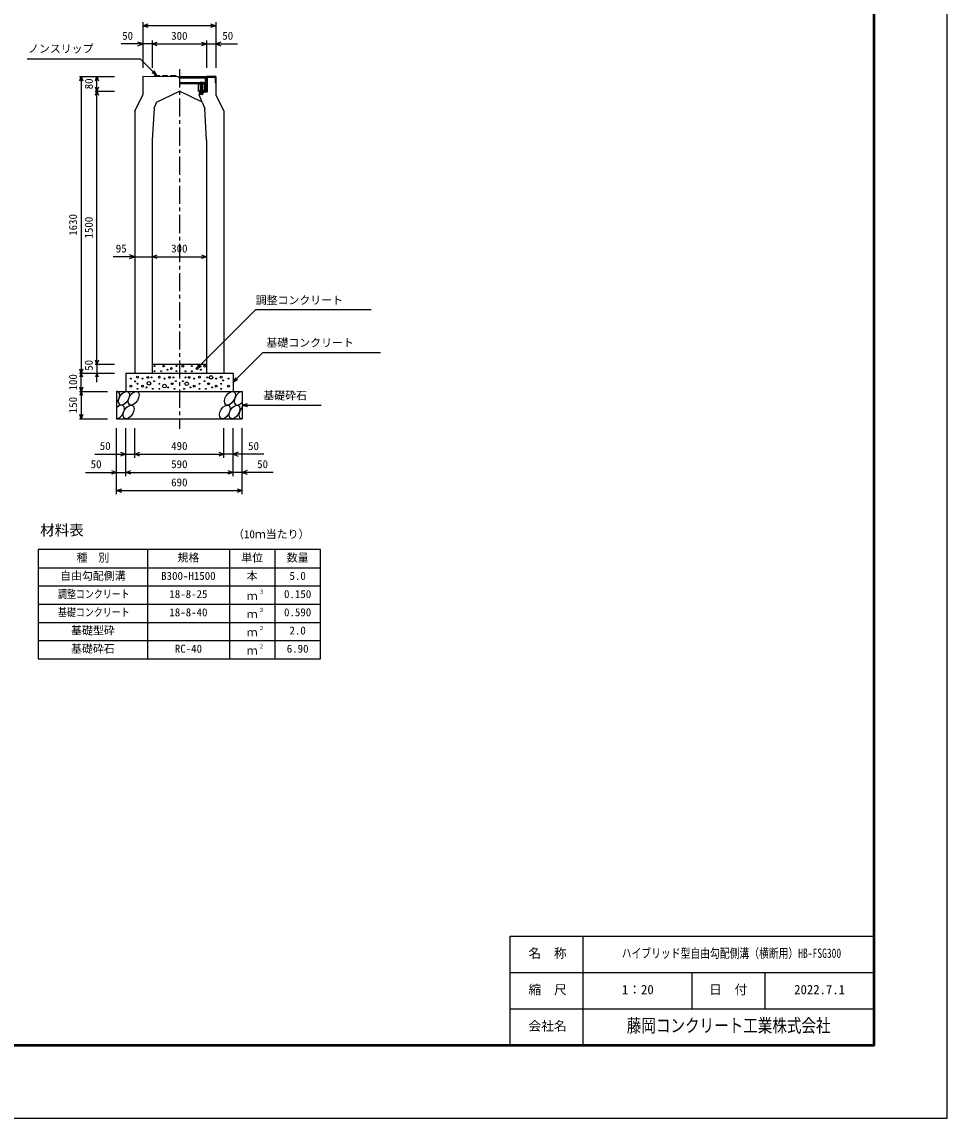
# Model space of a CAD drawing. Units: millimetres, scale not verified. Extents: x -16800 to 16800, y -5940 to 5940.
# Drawn here: x 11717 to 16800, y -5940 to 84 of the extents above; entities that cross this region are included whole.
import ezdxf
from ezdxf.enums import TextEntityAlignment as Align

# ---------------------------------------------------------------- set-up
doc = ezdxf.new("R2010")
doc.units = ezdxf.units.MM
doc.header["$LTSCALE"] = 20
doc.linetypes.add('CHAIN1', pattern=[8, 5, -1, 1, -1])
doc.linetypes.add('DOTTED', pattern=[1.75, 0.25, -1.5])
for name, color, linetype, lineweight in [('0-0_DIM', 7, 'Continuous', 25), ('0-1_Defpoints', 5, 'Continuous', 25), ('0-2_HATCH', 6, 'Continuous', 25), ('0-3_HYO', 3, 'Continuous', 25), ('0-4_HYO2', 4, 'Continuous', 25), ('0-5_OUTLINE', 3, 'Continuous', 25), ('0-6_TXT', 7, 'Continuous', 25), ('0-7_WAKU', 3, 'Continuous', 25), ('0-8_WAKU-LINE', 7, 'Continuous', 25), ('0-A__0-5_D-BMK', 6, 'Continuous', 25)]:
    doc.layers.add(name, color=color, linetype=linetype, lineweight=lineweight)
doc.layers.add('0-9_WAKU-TXT', color=7, linetype='Continuous')
doc.styles.add('ＭＳ ゴシック', font='')
doc.styles.get('ＭＳ ゴシック').set_extended_font_data('MS Gothic')

msp = doc.modelspace()

# ---------------------------------------------------------------- linework, layer by layer
at = {"layer": '0-0_DIM'}
for p, q in [((12381.78, 82.4), (12381.78, -169.34)), ((12781.78, 62.4), (12381.78, 62.4)), ((12781.78, 82.4), (12781.78, -169.34)), ((12381.78, -37.6), (12262.12, -37.6)), ((12431.78, -37.6), (12381.78, -37.6)), ((12431.78, -17.6), (12431.78, -169.34)), ((12431.78, -37.6), (12731.78, -37.6)), ((12731.78, -17.6), (12731.78, -169.34)), ((12731.78, -37.6), (12781.78, -37.6)), ((12781.78, -37.6), (12901.45, -37.6)), ((11746.21, -118.85), (12367.11, -118.85)), ((12458.83, -210.58), (12367.11, -118.85)), ((12032.58, -216.8), (12225.91, -216.8)), ((12042.58, -216.8), (12042.58, -1846.8)), ((12129.25, -296.8), (12129.25, -216.8)), ((12458.83, -210.58), (12432.85, -195.58)), ((12458.83, -210.58), (12443.83, -184.59)), ((12119.25, -296.8), (12225.91, -296.8)), ((12129.25, -1796.8), (12129.25, -296.8)), ((12336.78, -1206.55), (12218.45, -1206.55)), ((12336.78, -1206.55), (12431.78, -1206.55)), ((12431.78, -1206.55), (12731.78, -1206.55)), ((13040.44, -1733.15), (12876.78, -1896.8)), ((13040.44, -1733.15), (13687.31, -1733.15)), ((12119.25, -1796.8), (12225.91, -1796.8)), ((12129.25, -1796.8), (12129.25, -1846.8)), ((12676.78, -1821.81), (12691.78, -1795.82)), ((12676.78, -1821.81), (12702.76, -1806.8)), ((12032.58, -1846.8), (12225.91, -1846.8)), ((12042.58, -1946.8), (12042.58, -1846.8)), ((12129.25, -1896.8), (12129.25, -1846.8)), ((12876.78, -1896.8), (12891.78, -1870.82)), ((12876.78, -1896.8), (12902.76, -1881.8)), ((12032.58, -1946.8), (12186.78, -1946.8)), ((12042.58, -1946.8), (12042.58, -2096.8)), ((12926.78, -2021.8), (12955.76, -2014.04)), ((12926.78, -2021.8), (13360.1, -2021.8)), ((12926.78, -2021.8), (12955.76, -2029.57)), ((12032.58, -2096.8), (12186.78, -2096.8)), ((12236.78, -2511.82), (12236.78, -2149.48)), ((12286.78, -2411.82), (12286.78, -2149.48)), ((12336.78, -2311.82), (12336.78, -2149.48)), ((12826.78, -2311.82), (12826.78, -2149.48)), ((12876.78, -2411.82), (12876.78, -2149.48)), ((12926.78, -2511.82), (12926.78, -2149.48)), ((12116.78, -2291.82), (12336.78, -2291.82)), ((12336.78, -2291.82), (12826.78, -2291.82)), ((13046.78, -2291.82), (12826.78, -2291.82)), ((12066.78, -2391.82), (12286.78, -2391.82)), ((12286.78, -2391.82), (12876.78, -2391.82)), ((13096.78, -2391.82), (12876.78, -2391.82)), ((12236.78, -2491.82), (12926.78, -2491.82))]:
    msp.add_line(p, q, dxfattribs=at)
at = {"layer": '0-0_DIM', "linetype": 'CHAIN1'}
msp.add_line((12581.78, -176.66), (12581.78, -2151.96), dxfattribs=at)
at = {"layer": '0-0_DIM'}
for points in [[(12410.01, 52.14), (12381.82, 62.4), (12410.01, 72.67)], [(12753.63, 72.67), (12781.82, 62.4), (12753.63, 52.14)], [(12353.59, -47.86), (12381.78, -37.6), (12353.59, -27.33)], [(12459.97, -47.86), (12431.78, -37.6), (12459.97, -27.33)], [(12703.67, -27.33), (12731.86, -37.6), (12703.67, -47.86)], [(12809.9, -27.33), (12781.71, -37.6), (12809.9, -47.86)], [(12034.37, -239.36), (12042.58, -216.8), (12050.79, -239.36)], [(12121.04, -239.36), (12129.25, -216.8), (12137.46, -239.36)], [(12137.46, -274.25), (12129.25, -296.8), (12121.04, -274.25)], [(12121.04, -319.36), (12129.25, -296.8), (12137.46, -319.36)], [(12308.59, -1216.82), (12336.78, -1206.55), (12308.59, -1196.29)], [(12459.97, -1216.82), (12431.78, -1206.55), (12459.97, -1196.29)], [(12703.59, -1196.29), (12731.78, -1206.55), (12703.59, -1216.82)], [(12676.78, -1821.81), (13001.25, -1497.34), (13635.6, -1497.34)], [(12137.46, -1774.25), (12129.25, -1796.8), (12121.04, -1774.25)], [(12050.79, -1824.25), (12042.58, -1846.8), (12034.37, -1824.25)], [(12050.79, -1869.36), (12042.58, -1846.8), (12034.37, -1869.36)], [(12137.46, -1869.36), (12129.25, -1846.8), (12121.04, -1869.36)], [(12050.79, -1924.25), (12042.58, -1946.8), (12034.37, -1924.25)], [(12050.79, -1969.36), (12042.58, -1946.8), (12034.37, -1969.36)], [(12050.79, -2074.25), (12042.58, -2096.8), (12034.37, -2074.25)], [(12258.59, -2281.56), (12286.78, -2291.82), (12258.59, -2302.08)], [(12364.97, -2302.08), (12336.78, -2291.82), (12364.97, -2281.56)], [(12798.59, -2281.56), (12826.78, -2291.82), (12798.59, -2302.08)], [(12904.97, -2281.56), (12876.78, -2291.82), (12904.97, -2302.08)], [(12208.59, -2381.56), (12236.78, -2391.82), (12208.59, -2402.08)], [(12314.97, -2402.08), (12286.78, -2391.82), (12314.97, -2381.56)], [(12848.59, -2381.56), (12876.78, -2391.82), (12848.59, -2402.08)], [(12954.97, -2381.56), (12926.78, -2391.82), (12954.97, -2402.08)], [(12264.97, -2502.08), (12236.78, -2491.82), (12264.97, -2481.56)], [(12898.59, -2481.56), (12926.78, -2491.82), (12898.59, -2502.08)]]:
    msp.add_lwpolyline(points, dxfattribs=at)
at = {"layer": '0-1_Defpoints'}
msp.add_lwpolyline([(0, -5940), (16800, -5940), (16800, 5940), (0, 5940)], close=True, dxfattribs=at)
at = {"layer": '0-2_HATCH'}
for p, q in [((12731.78, -216.8), (12731.78, -296.8)), ((12734.98, -219.97), (12774.75, -219.58)), ((12734.98, -219.97), (12734.98, -300)), ((12778.58, -223.38), (12778.58, -249.34)), ((12692.78, -296.8), (12689.78, -316.8)), ((12692.78, -296.8), (12689.78, -316.8)), ((12692.78, -296.8), (12731.78, -296.8)), ((12778.58, -249.34), (12781.78, -249.31)), ((12706.58, -356.8), (12689.78, -316.8))]:
    msp.add_line(p, q, dxfattribs=at)
for points in [[(12443.78, -216.92), (12445.33, -210.44), (12472.33, -210.71), (12473.78, -217.22)], [(12488.78, -217.37), (12490.33, -210.89), (12517.33, -211.16), (12518.78, -217.67)], [(12533.78, -217.82), (12535.33, -211.34), (12562.33, -211.61), (12563.78, -218.12)], [(12692.78, -296.8), (12692.78, -300), (12734.98, -300)]]:
    msp.add_lwpolyline(points, dxfattribs=at)
for centre, radius in [((12445.75, -1807.49), 2.5), ((12495.66, -1807.49), 5), ((12565.75, -1807.49), 2.5), ((12600.92, -1807.78), 5), ((12650.82, -1807.78), 2.5), ((12720.92, -1807.78), 5), ((12351.75, -1868.75), 5), ((12407.82, -1869.63), 5), ((12428.86, -1869.63), 2.5), ((12445.75, -1835.51), 2.5), ((12471.75, -1868.75), 5), ((12481.64, -1835.51), 2.5), ((12516.69, -1827.63), 2.5), ((12527.82, -1869.63), 5), ((12537.71, -1820.62), 5), ((12548.86, -1869.63), 2.5), ((12565.75, -1835.51), 2.5), ((12614.71, -1869.63), 2.5), ((12614.94, -1835.79), 2.5), ((12635.74, -1869.63), 5), ((12650.82, -1835.79), 2.5), ((12678.86, -1820.91), 5), ((12691.82, -1868.75), 5), ((12699.89, -1827.91), 2.5), ((12734.71, -1869.63), 2.5), ((12755.74, -1869.63), 10), ((12811.82, -1868.75), 5), ((12315.47, -1917.78), 5), ((12315.47, -1876.63), 2.5), ((12339.33, -1891.55), 2.5), ((12351.75, -1904.64), 2.5), ((12379.79, -1917.78), 5), ((12379.79, -1876.63), 2.5), ((12400.82, -1924.78), 2.5), ((12414.36, -1902.64), 10), ((12442.87, -1890.64), 2.5), ((12471.75, -1904.64), 2.5), ((12499.79, -1917.78), 10), ((12499.79, -1876.63), 2.5), ((12520.82, -1924.78), 2.5), ((12541.84, -1904.64), 5), ((12562.87, -1890.64), 2.5), ((12600.69, -1890.64), 2.5), ((12621.72, -1904.64), 10), ((12642.75, -1924.78), 2.5), ((12663.78, -1917.78), 5), ((12663.78, -1876.63), 2.5), ((12691.82, -1904.64), 2.5), ((12720.69, -1890.64), 2.5), ((12741.72, -1904.64), 5), ((12762.75, -1924.78), 2.5), ((12783.78, -1917.78), 5), ((12783.78, -1876.63), 2.5), ((12811.82, -1904.64), 2.5), ((12823.16, -1886.32), 2.5), ((12851.72, -1917.78), 5), ((12851.72, -1876.63), 2.5), ((12351.75, -1932.66), 2.5), ((12435.86, -1932.66), 2.5), ((12471.75, -1932.66), 2.5), ((12555.86, -1932.66), 2.5), ((12607.7, -1932.66), 2.5), ((12691.82, -1932.66), 2.5), ((12727.7, -1932.66), 2.5), ((12811.82, -1932.66), 2.5)]:
    msp.add_circle(centre, radius, dxfattribs=at)
msp.add_arc((12774.78, -223.38), 3.8, 0, 90.57294, dxfattribs=at)
for centre, start_param, end_param in [((12224.42, -1984.33), 4.385593, 6.6745444), ((12912.92, -1984.33), 0.3357715, 4.4411806), ((12249.74, -2059.32), 3.5111464, 7.548991), ((12938.25, -2059.32), 1.2110787, 3.5658734)]:
    msp.add_ellipse(centre, major_axis=(21.81, 35.31), ratio=0.5792, start_param=start_param, end_param=end_param, dxfattribs=at)
for centre in [(12277.63, -1984.33), (12330.84, -1984.33), (12859.72, -1984.33), (12302.95, -2059.32), (12831.83, -2059.32), (12885.04, -2059.32)]:
    msp.add_ellipse(centre, major_axis=(21.81, 35.31), ratio=0.5792, dxfattribs=at)
at = {"layer": '0-3_HYO'}
for p, q in [((12406.78, -2815.77), (12406.78, -3415.77)), ((12856.78, -2815.77), (12856.78, -3415.77)), ((13106.78, -2815.77), (13106.78, -3415.77)), ((11806.78, -2915.77), (13356.78, -2915.77))]:
    msp.add_line(p, q, dxfattribs=at)
msp.add_lwpolyline([(11806.78, -3415.77), (13356.78, -3415.77), (13356.78, -2815.77), (11806.78, -2815.77)], close=True, dxfattribs=at)
at = {"layer": '0-4_HYO2'}
for p, q in [((11806.78, -3015.77), (13356.78, -3015.77)), ((11806.78, -3115.77), (13356.78, -3115.77)), ((11806.78, -3215.77), (13356.78, -3215.77)), ((11806.78, -3315.77), (13356.78, -3315.77))]:
    msp.add_line(p, q, dxfattribs=at)
at = {"layer": '0-5_OUTLINE'}
for p, q in [((12577.28, -221.5), (12575.78, -218.24)), ((12581.78, -221.5), (12577.28, -221.5)), ((12781.78, -216.3), (12731.78, -216.8)), ((12781.78, -216.3), (12781.78, -316.3)), ((12456.98, -356.8), (12581.78, -296.8)), ((12706.58, -356.8), (12581.78, -296.8)), ((12336.78, -406.3), (12381.78, -316.3)), ((12456.98, -356.8), (12442.28, -391.8)), ((12706.58, -356.8), (12721.28, -391.8)), ((12781.78, -316.3), (12826.78, -406.3)), ((12336.78, -406.3), (12336.78, -1846.8)), ((12442.49, -391.3), (12431.78, -566.3)), ((12731.78, -566.3), (12721.07, -391.3)), ((12826.78, -406.3), (12826.78, -1846.8)), ((12431.78, -566.3), (12431.78, -1846.8)), ((12731.78, -566.3), (12731.78, -1846.8)), ((12431.78, -1796.8), (12731.78, -1796.8)), ((12286.78, -1846.8), (12876.78, -1846.8)), ((12286.78, -1846.8), (12286.78, -1946.8)), ((12336.78, -1846.8), (12431.78, -1846.8)), ((12731.78, -1846.8), (12826.78, -1846.8)), ((12876.78, -1846.8), (12876.78, -1946.8)), ((12236.78, -1946.8), (12236.78, -2096.8)), ((12236.78, -1946.8), (12926.78, -1946.8)), ((12926.78, -1946.8), (12926.78, -2096.8)), ((12236.78, -2096.8), (12926.78, -2096.8))]:
    msp.add_line(p, q, dxfattribs=at)
msp.add_lwpolyline([(12575.78, -218.24), (12381.78, -216.3), (12381.78, -316.3)], dxfattribs=at)
at = {"layer": '0-7_WAKU'}
for p, q in [((14400, -4940), (16400, -4940)), ((14400, -5540), (14400, -4940))]:
    msp.add_line(p, q, dxfattribs=at)
at = {"layer": '0-7_WAKU', "lineweight": 50}
msp.add_lwpolyline([(400, -5540), (16400, -5540), (16400, 5540), (400, 5540)], close=True, dxfattribs=at)
at = {"layer": '0-8_WAKU-LINE'}
for p, q in [((14800, -5540), (14800, -4940)), ((14400, -5140), (16400, -5140)), ((15400, -5340), (15400, -5140)), ((15800, -5340), (15800, -5140)), ((14400, -5340), (16400, -5340))]:
    msp.add_line(p, q, dxfattribs=at)
at = {"layer": '0-A__0-5_D-BMK'}
for p, q in [((12723.28, -218.8), (12581.77, -218.8)), ((12723.28, -224.8), (12581.77, -224.8)), ((12727.78, -243.8), (12727.78, -218.8)), ((12694.28, -250.8), (12581.77, -250.8)), ((12723.28, -256.8), (12581.77, -256.8)), ((12684.78, -259.8), (12684.78, -293.8)), ((12721.78, -256.8), (12687.78, -256.8)), ((12687.78, -296.8), (12721.78, -296.8)), ((12696.29, -249.3), (12694.29, -250.8)), ((12694.29, -256.8), (12694.29, -250.8)), ((12715.29, -256.8), (12694.29, -256.8)), ((12695.15, -300.01), (12694.29, -300.65)), ((12694.29, -300.65), (12694.29, -305.84)), ((12694.62, -250.53), (12696.29, -249.3)), ((12713.84, -300), (12695.15, -300.01)), ((12713.29, -249.3), (12696.29, -249.3)), ((12698.29, -256.8), (12711.29, -256.8)), ((12711.29, -258.8), (12698.29, -259.8)), ((12698.29, -259.8), (12699.29, -258.8)), ((12699.29, -260.8), (12698.29, -259.8)), ((12698.29, -261.8), (12699.29, -260.8)), ((12711.29, -260.8), (12698.29, -261.8)), ((12699.29, -262.8), (12698.29, -261.8)), ((12698.29, -263.8), (12699.29, -262.8)), ((12711.29, -262.8), (12698.29, -263.8)), ((12699.29, -264.8), (12698.29, -263.8)), ((12698.29, -265.8), (12699.29, -264.8)), ((12711.29, -264.8), (12698.29, -265.8)), ((12699.29, -266.8), (12698.29, -265.8)), ((12698.29, -267.8), (12699.29, -266.8)), ((12711.29, -266.8), (12698.29, -267.8)), ((12699.29, -268.8), (12698.29, -267.8)), ((12711.29, -268.8), (12698.29, -269.8)), ((12698.29, -269.8), (12699.29, -268.8)), ((12711.29, -270.8), (12698.29, -271.8)), ((12699.29, -272.8), (12698.29, -271.8)), ((12711.29, -272.8), (12698.29, -273.8)), ((12698.29, -273.8), (12699.29, -272.8)), ((12699.29, -274.8), (12698.29, -273.8)), ((12711.29, -274.8), (12698.29, -275.8)), ((12698.29, -275.8), (12699.29, -274.8)), ((12699.29, -276.8), (12698.29, -275.8)), ((12711.29, -276.8), (12698.29, -277.8)), ((12698.29, -277.8), (12699.29, -276.8)), ((12699.29, -278.8), (12698.29, -277.8)), ((12711.29, -278.8), (12698.29, -279.8)), ((12698.29, -279.8), (12699.29, -278.8)), ((12699.29, -280.8), (12698.29, -279.8)), ((12711.29, -280.8), (12698.29, -281.8)), ((12698.29, -281.8), (12699.29, -280.8)), ((12699.29, -282.8), (12698.29, -281.8)), ((12711.29, -282.8), (12698.29, -283.8)), ((12698.29, -283.8), (12699.29, -282.8)), ((12699.29, -284.8), (12698.29, -283.8)), ((12711.29, -284.8), (12698.29, -285.8)), ((12698.29, -285.8), (12699.29, -284.8)), ((12699.29, -286.8), (12698.29, -285.8)), ((12711.29, -286.8), (12698.29, -287.8)), ((12698.29, -287.8), (12699.29, -286.8)), ((12699.29, -288.8), (12698.29, -287.8)), ((12711.29, -288.8), (12698.29, -289.8)), ((12698.29, -289.8), (12699.29, -288.8)), ((12699.29, -290.8), (12698.29, -289.8)), ((12711.29, -290.8), (12698.29, -291.8)), ((12698.29, -291.8), (12699.29, -290.8)), ((12699.29, -292.8), (12698.29, -291.8)), ((12711.29, -292.8), (12698.29, -293.8)), ((12698.29, -293.8), (12699.29, -292.8)), ((12699.29, -294.8), (12698.29, -293.8)), ((12699.29, -256.8), (12699.29, -250.8)), ((12699.39, -300.65), (12699.39, -305.84)), ((12709.6, -300.65), (12709.6, -305.84)), ((12710.29, -256.8), (12710.29, -250.8)), ((12710.29, -261.8), (12711.29, -260.8)), ((12711.29, -262.8), (12710.29, -261.8)), ((12710.29, -263.8), (12711.29, -262.8)), ((12711.29, -264.8), (12710.29, -263.8)), ((12710.29, -265.8), (12711.29, -264.8)), ((12711.29, -266.8), (12710.29, -265.8)), ((12710.29, -269.8), (12711.29, -268.8)), ((12711.29, -270.8), (12710.29, -269.8)), ((12710.29, -271.8), (12711.29, -270.8)), ((12711.29, -272.8), (12710.29, -271.8)), ((12710.29, -273.8), (12711.29, -272.8)), ((12710.29, -273.8), (12711.29, -274.8)), ((12710.29, -275.8), (12711.29, -274.8)), ((12710.29, -275.8), (12711.29, -276.8)), ((12710.29, -277.8), (12711.29, -276.8)), ((12710.29, -277.8), (12711.29, -278.8)), ((12710.29, -279.8), (12711.29, -278.8)), ((12710.29, -279.8), (12711.29, -280.8)), ((12710.29, -281.8), (12711.29, -280.8)), ((12710.29, -281.8), (12711.29, -282.8)), ((12710.29, -283.8), (12711.29, -282.8)), ((12710.29, -283.8), (12711.29, -284.8)), ((12710.29, -285.8), (12711.29, -284.8)), ((12710.29, -285.8), (12711.29, -286.8)), ((12710.29, -287.8), (12711.29, -286.8)), ((12710.29, -287.8), (12711.29, -288.8)), ((12710.29, -289.8), (12711.29, -288.8)), ((12710.29, -289.8), (12711.29, -290.8)), ((12710.29, -291.8), (12711.29, -290.8)), ((12710.29, -291.8), (12711.29, -292.8)), ((12710.29, -293.8), (12711.29, -292.8)), ((12710.29, -293.8), (12711.29, -294.8)), ((12714.97, -250.53), (12713.29, -249.3)), ((12713.84, -300), (12714.7, -300.65)), ((12714.7, -300.65), (12714.7, -305.84)), ((12723.28, -250.8), (12715.28, -250.8)), ((12715.29, -256.8), (12715.29, -250.8)), ((12727.78, -243.8), (12723.28, -243.8)), ((12724.78, -259.8), (12724.78, -293.8)), ((12695.98, -306.81), (12694.29, -305.84)), ((12695.98, -307.13), (12695.98, -306.81)), ((12713.01, -306.81), (12695.98, -306.81)), ((12713.01, -307.13), (12695.98, -307.13)), ((12713.01, -306.81), (12714.7, -305.84)), ((12713.01, -307.13), (12713.01, -306.81))]:
    msp.add_line(p, q, dxfattribs=at)
at = {"layer": '0-A__0-5_D-BMK', "linetype": 'DOTTED'}
for p, q in [((12698.29, -257.8), (12699.29, -256.8)), ((12711.29, -256.8), (12698.29, -257.8)), ((12699.29, -258.8), (12698.29, -257.8)), ((12711.29, -294.8), (12698.29, -295.8)), ((12698.29, -295.8), (12699.29, -294.8)), ((12699.29, -296.8), (12698.29, -295.8)), ((12711.29, -296.8), (12698.29, -297.8)), ((12698.29, -297.8), (12699.29, -296.8)), ((12699.29, -298.8), (12698.29, -297.8)), ((12711.29, -298.8), (12698.29, -299.8)), ((12698.29, -299.8), (12699.29, -298.8)), ((12698.49, -300.01), (12698.29, -299.8)), ((12698.49, -300.01), (12710.49, -300.01)), ((12710.29, -257.8), (12711.29, -256.8)), ((12711.29, -258.8), (12710.29, -257.8)), ((12710.29, -295.8), (12711.29, -294.8)), ((12710.29, -295.8), (12711.29, -296.8)), ((12710.29, -297.8), (12711.29, -296.8)), ((12710.29, -297.8), (12711.29, -298.8)), ((12710.29, -299.8), (12711.29, -298.8)), ((12710.29, -299.8), (12710.49, -300.01))]:
    msp.add_line(p, q, dxfattribs=at)
at = {"layer": '0-A__0-5_D-BMK'}
for points in [[(12727.78, -218.8), (12723.28, -218.8), (12723.28, -256.8)], [(12698.29, -271.8), (12699.29, -270.8), (12698.29, -269.8)], [(12711.29, -260.8), (12710.29, -259.8), (12711.29, -258.8)], [(12711.29, -268.8), (12710.29, -267.8), (12711.29, -266.8)]]:
    msp.add_lwpolyline(points, dxfattribs=at)
msp.add_lwpolyline([(12687.08, -259.1), (12687.08, -294.5), (12722.48, -294.5), (12722.48, -259.1)], close=True, dxfattribs=at)
for centre in [(12631.78, -221.8), (12681.78, -221.8)]:
    msp.add_circle(centre, 3, dxfattribs=at)
for centre, radius, start, end in [((12581.78, -221.8), 3, 269.83794, 90.16206), ((12687.78, -259.8), 3, 90, 180), ((12687.78, -293.8), 3, 180, 270), ((12696.79, -253.43), 3.62, 46.39563, 133.60437), ((12696.84, -305.35), 5.35, 61.49832, 118.50684), ((12704.79, -265.43), 15.62, 69.39075, 110.60925), ((12704.49, -320.42), 20.42, 75.52621, 104.47362), ((12712.15, -305.35), 5.35, 61.49231, 118.50169), ((12712.79, -253.43), 3.62, 46.39563, 133.60437), ((12721.78, -259.8), 3, 0, 90), ((12721.78, -293.8), 3, 270, 0), ((12696.84, -301.14), 5.35, 241.49843, 298.50089), ((12704.49, -307.13), 8.19, 180, 359.99995), ((12704.49, -286.07), 20.42, 255.52638, 284.47374), ((12712.15, -301.14), 5.35, 241.49989, 298.5)]:
    msp.add_arc(centre, radius, start, end, dxfattribs=at)

# ---------------------------------------------------------------- texts
at = {"layer": '0-0_DIM', "style": 'ＭＳ ゴシック'}
for s, p in [('50', (12267.6, -27.6)), ('300', (12536.78, -27.6)), ('50', (12817.7, -27.6)), ('ノンスリップ', (11750.05, -98.67)), ('95', (12232.41, -1196.86)), ('300', (12536.78, -1196.55)), ('調整コンクリート', (13001.25, -1480.92)), ('基礎コンクリート', (13060.44, -1714.42)), ('基礎砕石', (13043.1, -2004.63)), ('50', (12144.34, -2281.82)), ('490', (12536.78, -2281.82)), ('50', (12959.22, -2281.82)), ('50', (12094.34, -2381.82)), ('590', (12536.78, -2381.82)), ('50', (13009.22, -2381.82)), ('690', (12536.78, -2481.82))]:
    msp.add_text(s, height=43.99, dxfattribs=at).set_placement(p, align=Align.BOTTOM_LEFT)
for s, p in [('80', (12119.25, -286.8)), ('1630', (12032.58, -1091.8)), ('1500', (12119.25, -1106.8)), ('50', (12119.25, -1833.48)), ('100', (12032.58, -1941.8)), ('150', (12032.58, -2066.8))]:
    msp.add_text(s, height=43.99, rotation=90, dxfattribs=at).set_placement(p, align=Align.BOTTOM_LEFT)
at = {"layer": '0-6_TXT', "style": 'ＭＳ ゴシック'}
for s, height, p in [('材料表', 58.65, (11816.78, -2755.77)), ('（10ｍ当たり）', 43.99, (12876.78, -2766.77)), ('種\u3000別', 43.99, (12016.78, -2895.77)), ('規格', 43.99, (12571.78, -2895.77)), ('単位', 43.99, (12921.78, -2895.77)), ('数量', 43.99, (13171.78, -2895.77)), ('自由勾配側溝', 43.99, (11926.78, -2995.77)), ('B300-H1500', 43.99, (12481.78, -2995.77)), ('本', 43.99, (12951.78, -2995.77)), ('5.0', 43.99, (13186.78, -2995.77)), ('18-8-25', 43.99, (12526.78, -3095.77)), ('ｍ', 43.99, (12951.78, -3105.77)), ('３', 21.99, (13017.33, -3065.4)), ('0.150', 43.99, (13156.78, -3095.77)), ('18-8-40', 43.99, (12526.78, -3195.77)), ('ｍ', 43.99, (12951.78, -3205.77)), ('３', 21.99, (13017.33, -3165.4)), ('0.590', 43.99, (13156.78, -3195.77)), ('基礎型砕', 43.99, (11986.78, -3295.77)), ('２', 21.99, (13017.33, -3265.4)), ('2.0', 43.99, (13186.78, -3295.77)), ('ｍ', 43.99, (12951.78, -3305.77)), ('基礎砕石', 43.99, (11986.78, -3395.77)), ('RC-40', 43.99, (12556.78, -3395.77)), ('ｍ', 43.99, (12951.78, -3405.77)), ('２', 21.99, (13017.33, -3365.4)), ('6.90', 43.99, (13171.78, -3395.77))]:
    msp.add_text(s, height=height, dxfattribs=at).set_placement(p, align=Align.BOTTOM_LEFT)
at = {"layer": '0-6_TXT', "style": 'ＭＳ ゴシック', "width": 0.8}
for s, p in [('調整コンクリート', (11914.78, -3095.77)), ('基礎コンクリート', (11914.78, -3195.77))]:
    msp.add_text(s, height=43.99, dxfattribs=at).set_placement(p, align=Align.BOTTOM_LEFT)
at = {"layer": '0-9_WAKU-TXT', "style": 'ＭＳ ゴシック'}
for s, height, width, p in [('ハイブリッド型自由勾配側溝（横断用）HB-FSG300', 51.32, 0.75, (15012.38, -5075)), ('藤岡コンクリート工業株式会社', 73.31, 0.8, (15040, -5490))]:
    msp.add_text(s, height=height, dxfattribs=dict(at, width=width)).set_placement(p, align=Align.BOTTOM_LEFT)
for s, p in [('名\u3000称', (14499.9, -5075)), ('縮\u3000尺', (14499.9, -5275)), ('1：20', (15013.5, -5275)), ('日\u3000付', (15491.89, -5275)), ('2022.7.1', (15960, -5275)), ('会社名', (14499.9, -5475))]:
    msp.add_text(s, height=51.32, dxfattribs=at).set_placement(p, align=Align.BOTTOM_LEFT)

doc.saveas('drawing.dxf')
